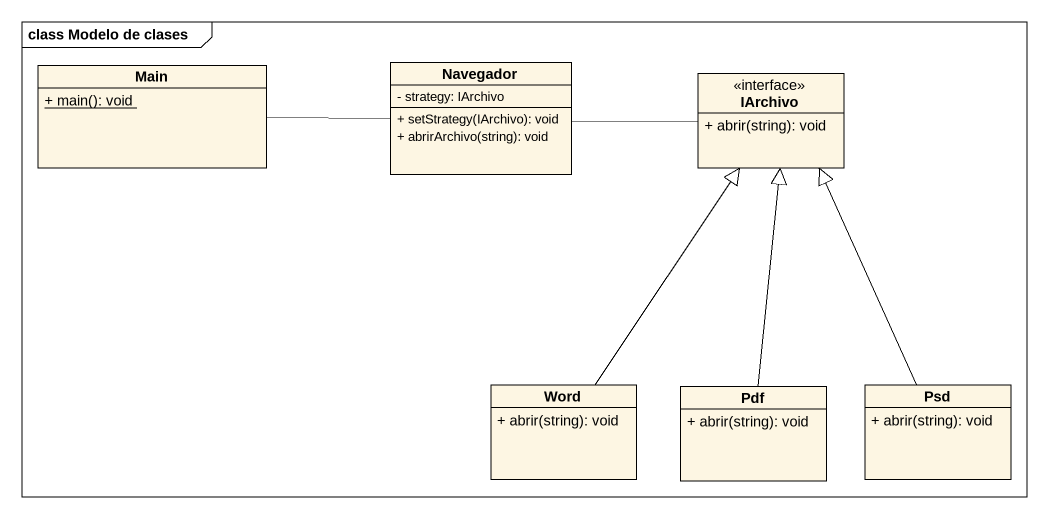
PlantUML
@startuml
mainframe class Modelo de clases
hide circle
hide empty members
skinparam classAttributeIconSize 0
class Main {
  {static} + main(): void
}
class Navegador {
  - strategy: IArchivo
  + setStrategy(IArchivo): void
  + abrirArchivo(string): void
}
class IArchivo <<interface>> {
  + abrir(string): void
}
class Word {
  + abrir(string): void
}
class Pdf {
  + abrir(string): void
}
class Psd {
  + abrir(string): void
}
Main -right- Navegador
Navegador -right- IArchivo
Word -up-|> IArchivo
Pdf -up-|> IArchivo
Psd -up-|> IArchivo
@enduml
